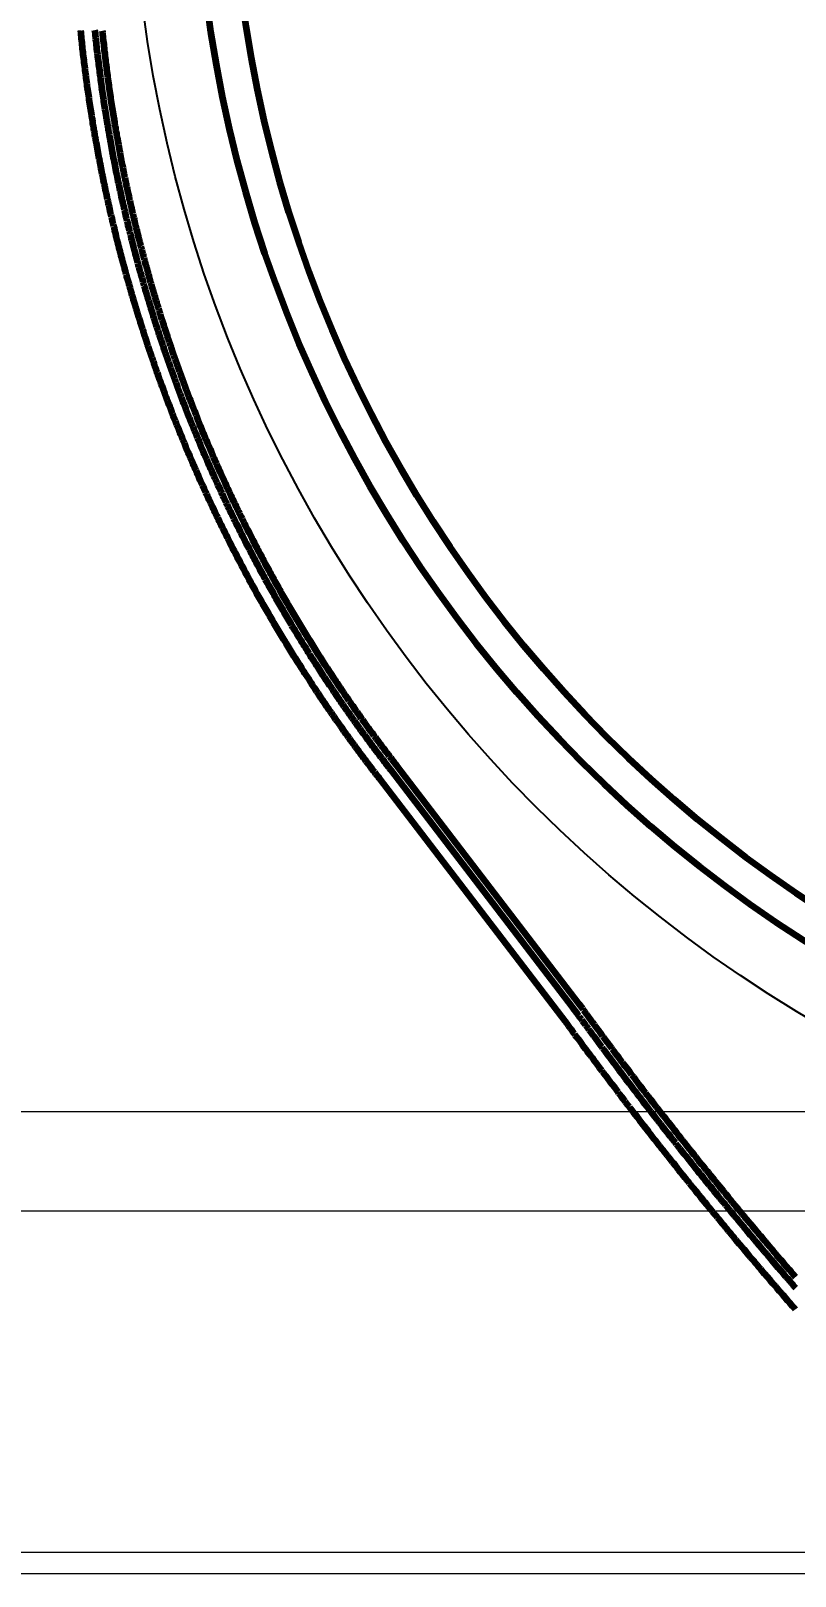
# Model space of a CAD drawing. Header units: millimetres. Extents: x 1414 to 1578, y 492 to 601.
# Drawn here: x 1457.53 to 1462.9, y 551.53 to 562.39 of the extents above; entities that cross this region are included whole.
import ezdxf

# ---------------------------------------------------------------- set-up
doc = ezdxf.new("R2010")
doc.units = ezdxf.units.MM
for name, color, linetype in [('bl', 200, 'Continuous'), ('LAYOUT.drawing', 1, 'Continuous'), ('OUTLINE.drawing', 3, 'Continuous')]:
    doc.layers.add(name, color=color, linetype=linetype)
doc.layers.add('L160.drawing', color=2, linetype='Continuous', lineweight=100)
doc.styles.add('宋体', font='')
doc.styles.get('宋体').set_extended_font_data('SimSun')
doc.dimstyles.new('标准', dxfattribs={"dimtxt": 1.8, "dimasz": 1.5, "dimexe": 0.5, "dimexo": 0.4, "dimgap": 0.1, "dimtad": 1, "dimzin": 1, "dimdsep": 46, "dimtxsty": '宋体', "dimblk": 'CLOSEDBLANK', "dimcen": 0.09, "dimclrd": 96, "dimclre": 96, "dimclrt": 3, "dimadec": 0, "dimazin": 0, "dimtfac": 1, "dimtofl": 0, "dimtmove": 0, "dimatfit": 1, "dimldrblk": 'CLOSEDBLANK', "dimfxl": 1, "dimtolj": 1, "dimlwd": 0, "dimlwe": 0, "dimarcsym": 0})

# ---------------------------------------------------------------- blocks, each defined once
blk = doc.blocks.new('_ClosedBlank')
at = {"color": 0, "linetype": 'ByBlock', "lineweight": -2}
for p, q in [((-1, 0.1667), (0, 0)), ((-1, 0.1667), (-1, -0.1667)), ((0, 0), (-1, -0.1667))]:
    blk.add_line(p, q, dxfattribs=at)
blk = doc.blocks.new('*D21')
at = {"color": 96, "lineweight": 0, "transparency": 16777216}
for p, q in [((1461.681, 573.841), (1444.708, 573.841)), ((1445.208, 572.341), (1445.208, 553.041)), ((1459.424, 551.541), (1444.708, 551.541))]:
    blk.add_line(p, q, dxfattribs=at)
at = {"layer": 'Defpoints', "color": 0, "transparency": 16777216}
for p in [(1462.081, 573.841), (1445.208, 551.541), (1459.824, 551.541)]:
    blk.add_point(p, dxfattribs=at)
at = {"color": 96, "lineweight": 0, "transparency": 16777216, "xscale": 1.5, "yscale": 1.5, "zscale": 1.5}
for p, rotation in [((1445.208, 573.841), 90), ((1445.208, 551.541), 270)]:
    blk.add_blockref('_ClosedBlank', p, dxfattribs=dict(at, rotation=rotation))
at = {"color": 3, "transparency": 16777216, "insert": (1444.143, 562.691), "char_height": 1.8, "attachment_point": 5, "rotation": 90, "style": '宋体'}
blk.add_mtext('\\A1;22.30%%P0.15', dxfattribs=at)
blk = doc.blocks.new('A$C5AF141BB')
at = {"layer": 'LAYOUT.drawing', "color": 140, "linetype": 'Continuous', "lineweight": 100}
blk.add_lwpolyline([(0.051, 10.7), (0.052, 10.686), (0.053, 10.672), (0.055, 10.658), (0.056, 10.645), (0.058, 10.631), (0.059, 10.617), (0.061, 10.604), (0.062, 10.59), (0.064, 10.576), (0.065, 10.563), (0.067, 10.549), (0.069, 10.536), (0.07, 10.522), (0.072, 10.508), (0.073, 10.495), (0.075, 10.481), (0.077, 10.467), (0.079, 10.454), (0.08, 10.44), (0.082, 10.426), (0.084, 10.413), (0.086, 10.399), (0.087, 10.385), (0.089, 10.372), (0.091, 10.358), (0.093, 10.345), (0.095, 10.331), (0.097, 10.317), (0.098, 10.304), (0.1, 10.29), (0.102, 10.276), (0.104, 10.263), (0.106, 10.249), (0.108, 10.236), (0.11, 10.222), (0.112, 10.208), (0.114, 10.195), (0.117, 10.181), (0.119, 10.168), (0.121, 10.154), (0.123, 10.141), (0.125, 10.127), (0.127, 10.113), (0.129, 10.1), (0.132, 10.086), (0.134, 10.073), (0.136, 10.059), (0.138, 10.046), (0.141, 10.032), (0.143, 10.018), (0.145, 10.005), (0.148, 9.991), (0.15, 9.978), (0.152, 9.964), (0.155, 9.951), (0.157, 9.937), (0.16, 9.924), (0.162, 9.91), (0.164, 9.897), (0.167, 9.883), (0.169, 9.87), (0.172, 9.856), (0.174, 9.843), (0.177, 9.829), (0.18, 9.816), (0.182, 9.802), (0.185, 9.789), (0.187, 9.775), (0.19, 9.762), (0.193, 9.748), (0.195, 9.735), (0.198, 9.721), (0.201, 9.708), (0.204, 9.694), (0.206, 9.681), (0.209, 9.667), (0.212, 9.654), (0.215, 9.64), (0.218, 9.627), (0.22, 9.613), (0.223, 9.6), (0.226, 9.587), (0.229, 9.573), (0.232, 9.56), (0.235, 9.546), (0.238, 9.533), (0.241, 9.519), (0.244, 9.506), (0.247, 9.493), (0.25, 9.479), (0.253, 9.466), (0.256, 9.452), (0.259, 9.439), (0.262, 9.426), (0.265, 9.412), (0.269, 9.399), (0.272, 9.385), (0.275, 9.372), (0.278, 9.359), (0.281, 9.345), (0.285, 9.332), (0.288, 9.319), (0.291, 9.305), (0.294, 9.292), (0.298, 9.279), (0.301, 9.265), (0.304, 9.252), (0.308, 9.239), (0.311, 9.225), (0.315, 9.212), (0.318, 9.199), (0.321, 9.185), (0.325, 9.172), (0.328, 9.159), (0.332, 9.145), (0.335, 9.132), (0.339, 9.119), (0.342, 9.105), (0.346, 9.092), (0.35, 9.079), (0.353, 9.066), (0.357, 9.052), (0.361, 9.039), (0.364, 9.026), (0.368, 9.013), (0.372, 8.999), (0.375, 8.986), (0.379, 8.973), (0.383, 8.96), (0.386, 8.946), (0.39, 8.933), (0.394, 8.92), (0.398, 8.907), (0.402, 8.894), (0.406, 8.88), (0.409, 8.867), (0.413, 8.854), (0.417, 8.841), (0.421, 8.828), (0.425, 8.815), (0.429, 8.801), (0.433, 8.788), (0.437, 8.775), (0.441, 8.762), (0.445, 8.749), (0.449, 8.736), (0.453, 8.723), (0.457, 8.709), (0.461, 8.696), (0.466, 8.683), (0.47, 8.67), (0.474, 8.657), (0.478, 8.644), (0.482, 8.631), (0.486, 8.618), (0.491, 8.605), (0.495, 8.592), (0.499, 8.578), (0.504, 8.565), (0.508, 8.552), (0.512, 8.539), (0.516, 8.526), (0.521, 8.513), (0.525, 8.5), (0.53, 8.487), (0.534, 8.474), (0.538, 8.461), (0.543, 8.448), (0.547, 8.435), (0.552, 8.422), (0.556, 8.409), (0.561, 8.396), (0.565, 8.383), (0.57, 8.37), (0.575, 8.357), (0.579, 8.344), (0.584, 8.331), (0.588, 8.318), (0.593, 8.305), (0.598, 8.292), (0.602, 8.28), (0.607, 8.267), (0.612, 8.254), (0.616, 8.241), (0.621, 8.228), (0.626, 8.215), (0.631, 8.202), (0.64, 8.176), (0.645, 8.163), (0.65, 8.151), (0.655, 8.138), (0.66, 8.125), (0.665, 8.112), (0.67, 8.099), (0.675, 8.086), (0.68, 8.074), (0.685, 8.061), (0.69, 8.048), (0.7, 8.022), (0.705, 8.01), (0.71, 7.997), (0.715, 7.984), (0.72, 7.971), (0.725, 7.958), (0.73, 7.946), (0.735, 7.933), (0.74, 7.92), (0.746, 7.908), (0.751, 7.895), (0.756, 7.882), (0.761, 7.869), (0.767, 7.857), (0.772, 7.844), (0.777, 7.831), (0.782, 7.819), (0.788, 7.806), (0.793, 7.793), (0.798, 7.781), (0.804, 7.768), (0.809, 7.755), (0.815, 7.743), (0.82, 7.73), (0.825, 7.717), (0.831, 7.705), (0.836, 7.692), (0.842, 7.68), (0.847, 7.667), (0.853, 7.654), (0.859, 7.642), (0.864, 7.629), (0.87, 7.617), (0.875, 7.604), (0.881, 7.592), (0.887, 7.579), (0.892, 7.567), (0.898, 7.554), (0.904, 7.541), (0.909, 7.529), (0.915, 7.516), (0.921, 7.504), (0.926, 7.491), (0.932, 7.479), (0.938, 7.467), (0.944, 7.454), (0.95, 7.442), (0.955, 7.429), (0.961, 7.417), (0.967, 7.404), (0.973, 7.392), (0.979, 7.379), (0.985, 7.367), (0.991, 7.355), (0.997, 7.342), (1.003, 7.33), (1.009, 7.318), (1.015, 7.305), (1.021, 7.293), (1.027, 7.28), (1.033, 7.268), (1.039, 7.256), (1.045, 7.243), (1.051, 7.231), (1.057, 7.219), (1.063, 7.207), (1.07, 7.194), (1.076, 7.182), (1.082, 7.17), (1.094, 7.145), (1.101, 7.133), (1.107, 7.121), (1.113, 7.108), (1.12, 7.096), (1.126, 7.084), (1.132, 7.072), (1.139, 7.06), (1.145, 7.047), (1.151, 7.035), (1.158, 7.023), (1.164, 7.011), (1.171, 6.999), (1.177, 6.987), (1.183, 6.974), (1.19, 6.962), (1.196, 6.95), (1.203, 6.938), (1.209, 6.926), (1.216, 6.914), (1.223, 6.902), (1.229, 6.89), (1.236, 6.878), (1.242, 6.866), (1.249, 6.854), (1.256, 6.842), (1.262, 6.83), (1.269, 6.818), (1.276, 6.806), (1.282, 6.794), (1.289, 6.782), (1.296, 6.77), (1.303, 6.758), (1.309, 6.746), (1.316, 6.734), (1.323, 6.722), (1.33, 6.71), (1.337, 6.698), (1.343, 6.686), (1.35, 6.674), (1.357, 6.662), (1.364, 6.65), (1.371, 6.638), (1.378, 6.627), (1.385, 6.615), (1.392, 6.603), (1.399, 6.591), (1.406, 6.579), (1.413, 6.567), (1.42, 6.556), (1.427, 6.544), (1.434, 6.532), (1.441, 6.52), (1.448, 6.508), (1.455, 6.497), (1.462, 6.485), (1.47, 6.473), (1.477, 6.461), (1.484, 6.45), (1.491, 6.438), (1.498, 6.426), (1.506, 6.415), (1.513, 6.403), (1.52, 6.391), (1.527, 6.38), (1.535, 6.368), (1.542, 6.356), (1.549, 6.345), (1.557, 6.333), (1.564, 6.321), (1.571, 6.31), (1.579, 6.298), (1.586, 6.287), (1.594, 6.275), (1.601, 6.263), (1.608, 6.252), (1.616, 6.24), (1.631, 6.217), (1.638, 6.206), (1.646, 6.194), (1.654, 6.183), (1.661, 6.171), (1.669, 6.16), (1.676, 6.148), (1.684, 6.137), (1.691, 6.125), (1.699, 6.114), (1.707, 6.103), (1.714, 6.091), (1.722, 6.08), (1.73, 6.068), (1.738, 6.057), (1.745, 6.046), (1.753, 6.034), (1.761, 6.023), (1.769, 6.012), (1.776, 6), (1.784, 5.989), (1.792, 5.978), (1.8, 5.966), (1.808, 5.955), (1.816, 5.944), (1.823, 5.933), (1.831, 5.921), (1.839, 5.91), (1.847, 5.899), (1.855, 5.888), (1.863, 5.876), (1.871, 5.865), (1.879, 5.854), (1.887, 5.843), (1.895, 5.832), (1.903, 5.821), (1.911, 5.809), (1.919, 5.798), (1.927, 5.787), (1.935, 5.776), (1.944, 5.765), (1.952, 5.754), (1.96, 5.743), (1.968, 5.732), (1.976, 5.721), (1.984, 5.71), (1.993, 5.699), (2.001, 5.688), (2.009, 5.677), (2.017, 5.666), (2.026, 5.655), (2.034, 5.644), (2.042, 5.633), (2.05, 5.622), (2.059, 5.611), (2.067, 5.6), (2.075, 5.589), (2.084, 5.578), (2.092, 5.567), (2.101, 5.556), (2.109, 5.545), (2.117, 5.535), (3.4, 3.858), (3.424, 3.825), (3.43, 3.817), (3.436, 3.809), (3.441, 3.801), (3.447, 3.793), (3.453, 3.785), (3.459, 3.777), (3.465, 3.769), (3.483, 3.744), (3.489, 3.736), (3.495, 3.728), (3.506, 3.712), (3.512, 3.704), (3.518, 3.696), (3.53, 3.68), (3.536, 3.672), (3.542, 3.664), (3.548, 3.656), (3.566, 3.632), (3.572, 3.624), (3.578, 3.616), (3.596, 3.592), (3.602, 3.584), (3.608, 3.575), (3.614, 3.567), (3.625, 3.551), (3.631, 3.543), (3.637, 3.535), (3.649, 3.519), (3.655, 3.511), (3.661, 3.503), (3.679, 3.479), (3.685, 3.471), (3.691, 3.463), (3.697, 3.455), (3.703, 3.447), (3.709, 3.439), (3.722, 3.423), (3.74, 3.399), (3.752, 3.384), (3.77, 3.36), (3.782, 3.344), (3.794, 3.328), (3.8, 3.32), (3.806, 3.312), (3.812, 3.304), (3.818, 3.296), (3.83, 3.28), (3.843, 3.264), (3.849, 3.256), (3.861, 3.24), (3.867, 3.232), (3.873, 3.224), (3.879, 3.217), (3.885, 3.209), (3.891, 3.201), (3.903, 3.185), (3.916, 3.169), (3.928, 3.153), (3.94, 3.137), (3.946, 3.129), (3.971, 3.098), (3.977, 3.09), (3.989, 3.074), (3.995, 3.066), (4.008, 3.051), (4.014, 3.043), (4.02, 3.035), (4.026, 3.027), (4.045, 3.003), (4.057, 2.988), (4.063, 2.98), (4.069, 2.972), (4.082, 2.956), (4.088, 2.948), (4.094, 2.94), (4.1, 2.932), (4.113, 2.917), (4.119, 2.909), (4.125, 2.901), (4.131, 2.893), (4.138, 2.885), (4.144, 2.878), (4.15, 2.87), (4.175, 2.838), (4.181, 2.831), (4.194, 2.815), (4.206, 2.799), (4.212, 2.792), (4.218, 2.784), (4.231, 2.768), (4.237, 2.76), (4.243, 2.752), (4.262, 2.729), (4.269, 2.721), (4.275, 2.713), (4.287, 2.698), (4.294, 2.69), (4.3, 2.682), (4.312, 2.667), (4.325, 2.651), (4.338, 2.636), (4.35, 2.62), (4.357, 2.612), (4.363, 2.605), (4.375, 2.589), (4.388, 2.574), (4.401, 2.558), (4.413, 2.543), (4.42, 2.535), (4.426, 2.527), (4.432, 2.519), (4.445, 2.504), (4.451, 2.496), (4.458, 2.488), (4.464, 2.481), (4.47, 2.473), (4.477, 2.465), (4.483, 2.458), (4.489, 2.45), (4.496, 2.442), (4.502, 2.434), (4.521, 2.411), (4.534, 2.396), (4.54, 2.388), (4.547, 2.38), (4.553, 2.373), (4.56, 2.365), (4.566, 2.357), (4.572, 2.35), (4.579, 2.342), (4.585, 2.334), (4.592, 2.327), (4.598, 2.319), (4.604, 2.311), (4.611, 2.304), (4.617, 2.296), (4.643, 2.265), (4.649, 2.258), (4.656, 2.25), (4.662, 2.242), (4.669, 2.235), (4.675, 2.227), (4.688, 2.212), (4.707, 2.189), (4.714, 2.181), (4.72, 2.173), (4.727, 2.166), (4.733, 2.158), (4.74, 2.15), (4.746, 2.143), (4.752, 2.135), (4.759, 2.128), (4.765, 2.12), (4.772, 2.112), (4.778, 2.105), (4.785, 2.097), (4.791, 2.089), (4.817, 2.059), (4.837, 2.036), (4.856, 2.013), (4.876, 1.991), (4.889, 1.976), (4.895, 1.968), (4.902, 1.96), (4.922, 1.938)], dxfattribs=at)
at = {"layer": 'OUTLINE.drawing', "color": 190, "linetype": 'Continuous', "lineweight": 100}
blk.add_ellipse((9.958, 12.1), major_axis=(0, 9), ratio=1, dxfattribs=at)
blk = doc.blocks.new('*D23')
at = {"color": 96, "lineweight": 0, "transparency": 16777216}
for p, q in [((1459.056, 565.655), (1459.056, 577.058)), ((1476.816, 562.727), (1476.816, 577.058)), ((1460.556, 576.558), (1475.316, 576.558))]:
    blk.add_line(p, q, dxfattribs=at)
at = {"layer": 'Defpoints', "color": 0, "transparency": 16777216}
for p in [(1476.816, 576.558), (1459.056, 565.255), (1476.816, 562.327)]:
    blk.add_point(p, dxfattribs=at)
at = {"color": 96, "lineweight": 0, "transparency": 16777216, "xscale": 1.5, "yscale": 1.5, "zscale": 1.5, "rotation": 180}
blk.add_blockref('_ClosedBlank', (1459.056, 576.558), dxfattribs=at)
at = {"color": 96, "lineweight": 0, "transparency": 16777216, "xscale": 1.5, "yscale": 1.5, "zscale": 1.5}
blk.add_blockref('_ClosedBlank', (1476.816, 576.558), dxfattribs=at)
at = {"color": 3, "transparency": 16777216, "insert": (1467.936, 577.563), "char_height": 1.8, "attachment_point": 5, "style": '宋体'}
blk.add_mtext('\\A1;17.76 AA', dxfattribs=at)
blk = doc.blocks.new('*D24')
at = {"color": 96, "lineweight": 0, "transparency": 16777216}
for p, q in [((1467.536, 572.791), (1455.562, 572.791)), ((1456.062, 556.291), (1456.062, 571.291)), ((1467.536, 554.791), (1455.562, 554.791))]:
    blk.add_line(p, q, dxfattribs=at)
at = {"layer": 'Defpoints', "color": 0, "transparency": 16777216}
for p in [(1456.062, 572.791), (1467.936, 572.791), (1467.936, 554.791)]:
    blk.add_point(p, dxfattribs=at)
at = {"color": 96, "lineweight": 0, "transparency": 16777216, "xscale": 1.5, "yscale": 1.5, "zscale": 1.5}
for p, rotation in [((1456.062, 572.791), 90), ((1456.062, 554.791), 270)]:
    blk.add_blockref('_ClosedBlank', p, dxfattribs=dict(at, rotation=rotation))
at = {"color": 3, "transparency": 16777216, "insert": (1455.057, 563.791), "char_height": 1.8, "attachment_point": 5, "rotation": 90, "style": '宋体'}
blk.add_mtext('\\A1;18.00 AA', dxfattribs=at)
blk = doc.blocks.new('*D26')
at = {"color": 96, "lineweight": 0, "transparency": 16777216}
for p, q in [((1467.536, 573.491), (1452.107, 573.491)), ((1452.607, 571.991), (1452.607, 555.591)), ((1467.536, 554.091), (1452.107, 554.091))]:
    blk.add_line(p, q, dxfattribs=at)
at = {"layer": 'Defpoints', "color": 0, "transparency": 16777216}
for p in [(1467.936, 573.491), (1452.607, 554.091), (1467.936, 554.091)]:
    blk.add_point(p, dxfattribs=at)
at = {"color": 96, "lineweight": 0, "transparency": 16777216, "xscale": 1.5, "yscale": 1.5, "zscale": 1.5}
for p, rotation in [((1452.607, 573.491), 90), ((1452.607, 554.091), 270)]:
    blk.add_blockref('_ClosedBlank', p, dxfattribs=dict(at, rotation=rotation))
at = {"color": 3, "transparency": 16777216, "insert": (1451.602, 563.791), "char_height": 1.8, "attachment_point": 5, "rotation": 90, "style": '宋体'}
blk.add_mtext('\\A1;19.40 POL', dxfattribs=at)
blk = doc.blocks.new('*D28')
at = {"color": 96, "lineweight": 0, "transparency": 16777216}
for p, q in [((1467.536, 573.741), (1448.819, 573.741)), ((1449.319, 572.241), (1449.319, 553.191)), ((1464.336, 551.691), (1448.819, 551.691))]:
    blk.add_line(p, q, dxfattribs=at)
at = {"layer": 'Defpoints', "color": 0, "transparency": 16777216}
for p in [(1467.936, 573.741), (1449.319, 551.691), (1464.736, 551.691)]:
    blk.add_point(p, dxfattribs=at)
at = {"color": 96, "lineweight": 0, "transparency": 16777216, "xscale": 1.5, "yscale": 1.5, "zscale": 1.5}
for p, rotation in [((1449.319, 573.741), 90), ((1449.319, 551.691), 270)]:
    blk.add_blockref('_ClosedBlank', p, dxfattribs=dict(at, rotation=rotation))
at = {"color": 3, "transparency": 16777216, "insert": (1448.319, 562.716), "char_height": 1.8, "attachment_point": 5, "rotation": 90, "style": '宋体'}
blk.add_mtext('\\A1;22.05LCD', dxfattribs=at)
blk = doc.blocks.new('*D40')
at = {"color": 96, "lineweight": 0, "transparency": 16777216}
for p, q in [((1464.275, 551.541), (1445.472, 551.541)), ((1445.972, 550.041), (1445.972, 539.541)), ((1462.335, 538.041), (1445.472, 538.041))]:
    blk.add_line(p, q, dxfattribs=at)
at = {"layer": 'Defpoints', "color": 0, "transparency": 16777216}
for p in [(1464.675, 551.541), (1445.972, 538.041), (1462.735, 538.041)]:
    blk.add_point(p, dxfattribs=at)
at = {"color": 96, "lineweight": 0, "transparency": 16777216, "xscale": 1.5, "yscale": 1.5, "zscale": 1.5}
for p, rotation in [((1445.972, 551.541), 90), ((1445.972, 538.041), 270)]:
    blk.add_blockref('_ClosedBlank', p, dxfattribs=dict(at, rotation=rotation))
at = {"color": 3, "transparency": 16777216, "insert": (1444.972, 544.791), "char_height": 1.8, "attachment_point": 5, "rotation": 90, "style": '宋体'}
blk.add_mtext('\\A1;13.50', dxfattribs=at)

msp = doc.modelspace()

# ---------------------------------------------------------------- linework, layer by layer
msp.add_circle((1467.936, 563.791), 9.7)
at = {"layer": 'bl', "linetype": 'Continuous', "lineweight": 100}
msp.add_lwpolyline([(1462.898, 553.401), (1462.892, 553.409), (1462.879, 553.424), (1462.859, 553.447), (1462.852, 553.454), (1462.846, 553.462), (1462.832, 553.477), (1462.826, 553.485), (1462.813, 553.5), (1462.806, 553.508), (1462.8, 553.515), (1462.793, 553.523), (1462.786, 553.53), (1462.767, 553.553), (1462.76, 553.561), (1462.754, 553.568), (1462.74, 553.584), (1462.721, 553.607), (1462.701, 553.629), (1462.682, 553.652), (1462.655, 553.683), (1462.649, 553.691), (1462.642, 553.698), (1462.636, 553.706), (1462.629, 553.714), (1462.623, 553.721), (1462.616, 553.729), (1462.61, 553.737), (1462.603, 553.744), (1462.597, 553.752), (1462.59, 553.76), (1462.584, 553.767), (1462.577, 553.775), (1462.571, 553.783), (1462.552, 553.806), (1462.539, 553.821), (1462.532, 553.829), (1462.526, 553.836), (1462.519, 553.844), (1462.513, 553.852), (1462.506, 553.86), (1462.48, 553.89), (1462.474, 553.898), (1462.468, 553.906), (1462.461, 553.914), (1462.455, 553.921), (1462.448, 553.929), (1462.442, 553.937), (1462.435, 553.944), (1462.429, 553.952), (1462.422, 553.96), (1462.416, 553.968), (1462.41, 553.975), (1462.403, 553.983), (1462.397, 553.991), (1462.384, 554.006), (1462.365, 554.03), (1462.358, 554.037), (1462.352, 554.045), (1462.346, 554.053), (1462.339, 554.061), (1462.333, 554.068), (1462.326, 554.076), (1462.32, 554.084), (1462.314, 554.092), (1462.307, 554.1), (1462.295, 554.115), (1462.288, 554.123), (1462.282, 554.131), (1462.276, 554.138), (1462.263, 554.154), (1462.25, 554.17), (1462.237, 554.185), (1462.225, 554.201), (1462.218, 554.209), (1462.212, 554.216), (1462.199, 554.232), (1462.187, 554.248), (1462.174, 554.263), (1462.161, 554.279), (1462.155, 554.287), (1462.149, 554.295), (1462.136, 554.31), (1462.13, 554.318), (1462.124, 554.326), (1462.105, 554.349), (1462.098, 554.357), (1462.092, 554.365), (1462.08, 554.381), (1462.073, 554.389), (1462.067, 554.396), (1462.055, 554.412), (1462.042, 554.428), (1462.036, 554.436), (1462.011, 554.467), (1462.004, 554.475), (1461.998, 554.483), (1461.992, 554.491), (1461.986, 554.499), (1461.979, 554.507), (1461.973, 554.515), (1461.961, 554.53), (1461.955, 554.538), (1461.948, 554.546), (1461.942, 554.554), (1461.93, 554.57), (1461.923, 554.578), (1461.917, 554.586), (1461.905, 554.601), (1461.886, 554.625), (1461.88, 554.633), (1461.874, 554.641), (1461.868, 554.649), (1461.855, 554.665), (1461.849, 554.673), (1461.837, 554.689), (1461.831, 554.697), (1461.806, 554.728), (1461.8, 554.736), (1461.788, 554.752), (1461.775, 554.768), (1461.763, 554.784), (1461.751, 554.8), (1461.745, 554.808), (1461.738, 554.816), (1461.732, 554.824), (1461.726, 554.832), (1461.72, 554.84), (1461.708, 554.856), (1461.702, 554.864), (1461.69, 554.88), (1461.677, 554.896), (1461.671, 554.904), (1461.665, 554.912), (1461.659, 554.92), (1461.653, 554.928), (1461.629, 554.96), (1461.61, 554.984), (1461.598, 555), (1461.58, 555.024), (1461.568, 555.04), (1461.562, 555.048), (1461.556, 555.056), (1461.55, 555.064), (1461.544, 555.072), (1461.538, 555.08), (1461.52, 555.104), (1461.514, 555.112), (1461.508, 555.12), (1461.496, 555.136), (1461.489, 555.145), (1461.484, 555.152), (1461.472, 555.169), (1461.466, 555.177), (1461.459, 555.185), (1461.454, 555.193), (1461.436, 555.217), (1461.43, 555.225), (1461.424, 555.233), (1461.406, 555.257), (1461.4, 555.266), (1461.394, 555.274), (1461.388, 555.282), (1461.376, 555.298), (1461.37, 555.306), (1461.364, 555.314), (1461.352, 555.33), (1461.346, 555.338), (1461.34, 555.346), (1461.322, 555.371), (1461.316, 555.379), (1461.31, 555.387), (1461.305, 555.395), (1461.299, 555.403), (1461.293, 555.411), (1461.287, 555.42), (1461.281, 555.428), (1461.258, 555.459), (1459.977, 557.134), (1459.969, 557.144), (1459.96, 557.155), (1459.952, 557.166), (1459.943, 557.177), (1459.935, 557.188), (1459.926, 557.199), (1459.918, 557.211), (1459.909, 557.222), (1459.901, 557.233), (1459.892, 557.244), (1459.884, 557.255), (1459.876, 557.266), (1459.867, 557.277), (1459.859, 557.289), (1459.851, 557.3), (1459.842, 557.311), (1459.834, 557.322), (1459.826, 557.333), (1459.817, 557.345), (1459.809, 557.356), (1459.801, 557.367), (1459.793, 557.378), (1459.784, 557.39), (1459.776, 557.401), (1459.768, 557.412), (1459.76, 557.424), (1459.752, 557.435), (1459.743, 557.446), (1459.735, 557.458), (1459.727, 557.469), (1459.719, 557.48), (1459.711, 557.492), (1459.703, 557.503), (1459.695, 557.514), (1459.687, 557.526), (1459.679, 557.537), (1459.671, 557.549), (1459.663, 557.56), (1459.655, 557.571), (1459.647, 557.583), (1459.639, 557.594), (1459.631, 557.606), (1459.623, 557.617), (1459.615, 557.629), (1459.607, 557.64), (1459.6, 557.652), (1459.592, 557.664), (1459.584, 557.675), (1459.576, 557.687), (1459.568, 557.698), (1459.56, 557.71), (1459.553, 557.721), (1459.545, 557.733), (1459.537, 557.745), (1459.529, 557.756), (1459.522, 557.768), (1459.514, 557.779), (1459.506, 557.791), (1459.499, 557.803), (1459.491, 557.814), (1459.484, 557.826), (1459.468, 557.85), (1459.461, 557.861), (1459.453, 557.873), (1459.446, 557.885), (1459.438, 557.896), (1459.431, 557.908), (1459.423, 557.92), (1459.416, 557.932), (1459.408, 557.944), (1459.401, 557.955), (1459.393, 557.967), (1459.386, 557.979), (1459.378, 557.991), (1459.371, 558.003), (1459.364, 558.015), (1459.356, 558.026), (1459.349, 558.038), (1459.342, 558.05), (1459.334, 558.062), (1459.327, 558.074), (1459.32, 558.086), (1459.313, 558.098), (1459.305, 558.11), (1459.298, 558.122), (1459.291, 558.134), (1459.284, 558.145), (1459.277, 558.157), (1459.269, 558.169), (1459.262, 558.181), (1459.255, 558.193), (1459.248, 558.205), (1459.241, 558.217), (1459.234, 558.229), (1459.227, 558.241), (1459.22, 558.254), (1459.213, 558.266), (1459.206, 558.278), (1459.199, 558.29), (1459.192, 558.302), (1459.185, 558.314), (1459.178, 558.326), (1459.171, 558.338), (1459.164, 558.35), (1459.157, 558.362), (1459.15, 558.375), (1459.143, 558.387), (1459.137, 558.399), (1459.13, 558.411), (1459.123, 558.423), (1459.116, 558.435), (1459.109, 558.448), (1459.103, 558.46), (1459.096, 558.472), (1459.089, 558.484), (1459.082, 558.496), (1459.076, 558.509), (1459.069, 558.521), (1459.062, 558.533), (1459.056, 558.545), (1459.049, 558.558), (1459.043, 558.57), (1459.036, 558.582), (1459.029, 558.595), (1459.023, 558.607), (1459.016, 558.619), (1459.01, 558.632), (1459.003, 558.644), (1458.997, 558.656), (1458.99, 558.669), (1458.984, 558.681), (1458.977, 558.693), (1458.971, 558.706), (1458.965, 558.718), (1458.958, 558.731), (1458.952, 558.743), (1458.945, 558.755), (1458.939, 558.768), (1458.926, 558.793), (1458.92, 558.805), (1458.914, 558.818), (1458.908, 558.83), (1458.901, 558.843), (1458.895, 558.855), (1458.889, 558.868), (1458.883, 558.88), (1458.877, 558.893), (1458.871, 558.905), (1458.864, 558.918), (1458.858, 558.93), (1458.852, 558.943), (1458.846, 558.955), (1458.84, 558.968), (1458.834, 558.981), (1458.828, 558.993), (1458.822, 559.006), (1458.816, 559.018), (1458.81, 559.031), (1458.804, 559.043), (1458.798, 559.056), (1458.792, 559.069), (1458.786, 559.081), (1458.78, 559.094), (1458.774, 559.107), (1458.769, 559.119), (1458.763, 559.132), (1458.757, 559.145), (1458.751, 559.157), (1458.745, 559.17), (1458.74, 559.183), (1458.734, 559.196), (1458.728, 559.208), (1458.722, 559.221), (1458.717, 559.234), (1458.711, 559.246), (1458.705, 559.259), (1458.7, 559.272), (1458.694, 559.285), (1458.688, 559.298), (1458.683, 559.31), (1458.677, 559.323), (1458.672, 559.336), (1458.666, 559.349), (1458.661, 559.361), (1458.655, 559.374), (1458.65, 559.387), (1458.644, 559.4), (1458.639, 559.413), (1458.633, 559.426), (1458.628, 559.438), (1458.622, 559.451), (1458.617, 559.464), (1458.612, 559.477), (1458.606, 559.49), (1458.601, 559.503), (1458.596, 559.516), (1458.59, 559.529), (1458.585, 559.542), (1458.58, 559.554), (1458.574, 559.567), (1458.569, 559.58), (1458.564, 559.593), (1458.559, 559.606), (1458.554, 559.619), (1458.549, 559.632), (1458.543, 559.645), (1458.538, 559.658), (1458.528, 559.684), (1458.523, 559.697), (1458.518, 559.71), (1458.513, 559.723), (1458.508, 559.736), (1458.503, 559.749), (1458.498, 559.762), (1458.493, 559.775), (1458.488, 559.788), (1458.483, 559.801), (1458.478, 559.814), (1458.468, 559.841), (1458.464, 559.854), (1458.459, 559.867), (1458.454, 559.88), (1458.449, 559.893), (1458.444, 559.906), (1458.44, 559.919), (1458.435, 559.932), (1458.43, 559.945), (1458.425, 559.959), (1458.421, 559.972), (1458.416, 559.985), (1458.411, 559.998), (1458.407, 560.011), (1458.402, 560.024), (1458.397, 560.037), (1458.393, 560.051), (1458.388, 560.064), (1458.384, 560.077), (1458.379, 560.09), (1458.375, 560.103), (1458.37, 560.117), (1458.366, 560.13), (1458.361, 560.143), (1458.357, 560.156), (1458.352, 560.17), (1458.348, 560.183), (1458.344, 560.196), (1458.339, 560.209), (1458.335, 560.223), (1458.331, 560.236), (1458.326, 560.249), (1458.322, 560.262), (1458.318, 560.276), (1458.313, 560.289), (1458.309, 560.302), (1458.305, 560.316), (1458.301, 560.329), (1458.297, 560.342), (1458.292, 560.355), (1458.288, 560.369), (1458.284, 560.382), (1458.28, 560.395), (1458.276, 560.409), (1458.272, 560.422), (1458.268, 560.435), (1458.264, 560.449), (1458.26, 560.462), (1458.256, 560.476), (1458.252, 560.489), (1458.248, 560.502), (1458.244, 560.516), (1458.24, 560.529), (1458.236, 560.542), (1458.232, 560.556), (1458.228, 560.569), (1458.224, 560.583), (1458.221, 560.596), (1458.217, 560.609), (1458.213, 560.623), (1458.209, 560.636), (1458.205, 560.65), (1458.202, 560.663), (1458.198, 560.677), (1458.194, 560.69), (1458.19, 560.704), (1458.187, 560.717), (1458.183, 560.73), (1458.18, 560.744), (1458.176, 560.757), (1458.172, 560.771), (1458.169, 560.784), (1458.165, 560.798), (1458.162, 560.811), (1458.158, 560.825), (1458.155, 560.838), (1458.151, 560.852), (1458.148, 560.865), (1458.144, 560.879), (1458.141, 560.892), (1458.137, 560.906), (1458.134, 560.92), (1458.13, 560.933), (1458.127, 560.947), (1458.124, 560.96), (1458.12, 560.974), (1458.117, 560.987), (1458.114, 561.001), (1458.111, 561.014), (1458.107, 561.028), (1458.104, 561.041), (1458.101, 561.055), (1458.098, 561.069), (1458.095, 561.082), (1458.091, 561.096), (1458.088, 561.109), (1458.085, 561.123), (1458.082, 561.137), (1458.079, 561.15), (1458.076, 561.164), (1458.073, 561.177), (1458.07, 561.191), (1458.067, 561.205), (1458.064, 561.218), (1458.061, 561.232), (1458.058, 561.246), (1458.055, 561.259), (1458.052, 561.273), (1458.049, 561.287), (1458.046, 561.3), (1458.043, 561.314), (1458.041, 561.328), (1458.038, 561.341), (1458.035, 561.355), (1458.032, 561.368), (1458.029, 561.382), (1458.027, 561.396), (1458.024, 561.41), (1458.021, 561.423), (1458.019, 561.437), (1458.016, 561.451), (1458.013, 561.464), (1458.011, 561.478), (1458.008, 561.492), (1458.005, 561.505), (1458.003, 561.519), (1458, 561.533), (1457.998, 561.547), (1457.995, 561.56), (1457.993, 561.574), (1457.99, 561.588), (1457.988, 561.602), (1457.985, 561.615), (1457.983, 561.629), (1457.98, 561.643), (1457.978, 561.656), (1457.976, 561.67), (1457.973, 561.684), (1457.971, 561.698), (1457.969, 561.712), (1457.966, 561.725), (1457.964, 561.739), (1457.962, 561.753), (1457.96, 561.767), (1457.957, 561.78), (1457.955, 561.794), (1457.953, 561.808), (1457.951, 561.822), (1457.949, 561.835), (1457.947, 561.849), (1457.944, 561.863), (1457.942, 561.877), (1457.94, 561.891), (1457.938, 561.905), (1457.936, 561.918), (1457.934, 561.932), (1457.932, 561.946), (1457.93, 561.96), (1457.928, 561.974), (1457.926, 561.987), (1457.924, 562.001), (1457.922, 562.015), (1457.921, 562.029), (1457.919, 562.043), (1457.917, 562.057), (1457.915, 562.07), (1457.913, 562.084), (1457.911, 562.098), (1457.91, 562.112), (1457.908, 562.126), (1457.906, 562.14), (1457.905, 562.153), (1457.903, 562.167), (1457.901, 562.181), (1457.899, 562.195), (1457.898, 562.209), (1457.896, 562.223), (1457.895, 562.237), (1457.893, 562.25), (1457.891, 562.264), (1457.89, 562.278), (1457.888, 562.292), (1457.887, 562.306), (1457.885, 562.32), (1457.884, 562.334), (1457.883, 562.347), (1457.881, 562.361), (1457.88, 562.375), (1457.878, 562.389), (1457.878, 562.389)], dxfattribs=at)
at = {"layer": 'L160.drawing', "linetype": 'Continuous'}
msp.add_lwpolyline([(1462.901, 553.55), (1462.888, 553.565), (1462.882, 553.573), (1462.875, 553.581), (1462.869, 553.588), (1462.862, 553.596), (1462.842, 553.618), (1462.836, 553.626), (1462.829, 553.634), (1462.816, 553.649), (1462.797, 553.672), (1462.777, 553.694), (1462.758, 553.717), (1462.732, 553.748), (1462.725, 553.755), (1462.719, 553.763), (1462.712, 553.771), (1462.706, 553.778), (1462.699, 553.786), (1462.693, 553.794), (1462.686, 553.801), (1462.68, 553.809), (1462.673, 553.817), (1462.667, 553.824), (1462.66, 553.832), (1462.654, 553.84), (1462.647, 553.847), (1462.628, 553.87), (1462.615, 553.885), (1462.609, 553.893), (1462.602, 553.901), (1462.596, 553.908), (1462.589, 553.916), (1462.583, 553.924), (1462.557, 553.955), (1462.551, 553.962), (1462.544, 553.97), (1462.538, 553.978), (1462.531, 553.985), (1462.525, 553.993), (1462.519, 554.001), (1462.512, 554.008), (1462.506, 554.016), (1462.499, 554.024), (1462.493, 554.032), (1462.487, 554.039), (1462.48, 554.047), (1462.474, 554.055), (1462.461, 554.07), (1462.442, 554.093), (1462.436, 554.101), (1462.429, 554.109), (1462.423, 554.117), (1462.416, 554.124), (1462.41, 554.132), (1462.404, 554.14), (1462.397, 554.147), (1462.391, 554.155), (1462.385, 554.163), (1462.372, 554.178), (1462.366, 554.186), (1462.359, 554.194), (1462.353, 554.202), (1462.34, 554.217), (1462.328, 554.233), (1462.315, 554.248), (1462.302, 554.264), (1462.296, 554.272), (1462.29, 554.279), (1462.277, 554.295), (1462.264, 554.31), (1462.252, 554.326), (1462.239, 554.342), (1462.233, 554.349), (1462.227, 554.357), (1462.214, 554.373), (1462.208, 554.381), (1462.202, 554.388), (1462.183, 554.412), (1462.176, 554.42), (1462.17, 554.428), (1462.158, 554.443), (1462.151, 554.451), (1462.145, 554.459), (1462.133, 554.475), (1462.12, 554.49), (1462.114, 554.498), (1462.089, 554.529), (1462.083, 554.537), (1462.077, 554.545), (1462.07, 554.553), (1462.064, 554.561), (1462.058, 554.569), (1462.052, 554.577), (1462.039, 554.592), (1462.033, 554.6), (1462.027, 554.608), (1462.021, 554.616), (1462.008, 554.632), (1462.002, 554.64), (1461.996, 554.647), (1461.984, 554.663), (1461.965, 554.687), (1461.959, 554.695), (1461.953, 554.703), (1461.947, 554.711), (1461.934, 554.726), (1461.928, 554.734), (1461.916, 554.75), (1461.91, 554.758), (1461.885, 554.79), (1461.879, 554.798), (1461.867, 554.813), (1461.854, 554.829), (1461.842, 554.845), (1461.83, 554.861), (1461.824, 554.869), (1461.818, 554.877), (1461.812, 554.885), (1461.805, 554.893), (1461.799, 554.901), (1461.787, 554.917), (1461.781, 554.925), (1461.769, 554.94), (1461.757, 554.956), (1461.751, 554.964), (1461.745, 554.972), (1461.739, 554.98), (1461.732, 554.988), (1461.708, 555.02), (1461.69, 555.044), (1461.678, 555.06), (1461.66, 555.084), (1461.648, 555.1), (1461.642, 555.108), (1461.636, 555.116), (1461.63, 555.124), (1461.624, 555.132), (1461.618, 555.14), (1461.6, 555.164), (1461.594, 555.172), (1461.588, 555.18), (1461.576, 555.196), (1461.57, 555.204), (1461.564, 555.212), (1461.552, 555.228), (1461.546, 555.236), (1461.54, 555.244), (1461.534, 555.252), (1461.516, 555.277), (1461.51, 555.285), (1461.504, 555.293), (1461.486, 555.317), (1461.48, 555.325), (1461.474, 555.333), (1461.468, 555.341), (1461.456, 555.357), (1461.45, 555.365), (1461.444, 555.373), (1461.433, 555.389), (1461.427, 555.398), (1461.421, 555.406), (1461.403, 555.43), (1461.397, 555.438), (1461.391, 555.446), (1461.385, 555.454), (1461.379, 555.462), (1461.373, 555.47), (1461.368, 555.478), (1461.362, 555.487), (1461.338, 555.518), (1460.056, 557.195), (1460.048, 557.205), (1460.039, 557.216), (1460.031, 557.227), (1460.022, 557.238), (1460.014, 557.249), (1460.006, 557.26), (1459.997, 557.271), (1459.989, 557.282), (1459.981, 557.293), (1459.972, 557.304), (1459.964, 557.315), (1459.956, 557.326), (1459.947, 557.337), (1459.939, 557.348), (1459.931, 557.359), (1459.923, 557.371), (1459.914, 557.382), (1459.906, 557.393), (1459.898, 557.404), (1459.89, 557.415), (1459.882, 557.426), (1459.873, 557.437), (1459.865, 557.448), (1459.857, 557.46), (1459.849, 557.471), (1459.841, 557.482), (1459.833, 557.493), (1459.825, 557.504), (1459.817, 557.516), (1459.809, 557.527), (1459.801, 557.538), (1459.793, 557.549), (1459.785, 557.561), (1459.777, 557.572), (1459.769, 557.583), (1459.761, 557.595), (1459.753, 557.606), (1459.745, 557.617), (1459.737, 557.629), (1459.729, 557.64), (1459.721, 557.651), (1459.713, 557.663), (1459.706, 557.674), (1459.698, 557.685), (1459.69, 557.697), (1459.682, 557.708), (1459.674, 557.72), (1459.667, 557.731), (1459.659, 557.743), (1459.651, 557.754), (1459.644, 557.765), (1459.636, 557.777), (1459.628, 557.788), (1459.62, 557.8), (1459.613, 557.811), (1459.605, 557.823), (1459.598, 557.834), (1459.59, 557.846), (1459.582, 557.858), (1459.575, 557.869), (1459.567, 557.881), (1459.552, 557.904), (1459.545, 557.915), (1459.537, 557.927), (1459.53, 557.939), (1459.522, 557.95), (1459.515, 557.962), (1459.507, 557.974), (1459.5, 557.985), (1459.493, 557.997), (1459.485, 558.009), (1459.478, 558.02), (1459.471, 558.032), (1459.463, 558.044), (1459.456, 558.056), (1459.449, 558.067), (1459.441, 558.079), (1459.434, 558.091), (1459.427, 558.103), (1459.42, 558.114), (1459.412, 558.126), (1459.405, 558.138), (1459.398, 558.15), (1459.391, 558.161), (1459.384, 558.173), (1459.377, 558.185), (1459.369, 558.197), (1459.362, 558.209), (1459.355, 558.221), (1459.348, 558.233), (1459.341, 558.244), (1459.334, 558.256), (1459.327, 558.268), (1459.32, 558.28), (1459.313, 558.292), (1459.306, 558.304), (1459.299, 558.316), (1459.292, 558.328), (1459.285, 558.34), (1459.278, 558.352), (1459.272, 558.364), (1459.265, 558.376), (1459.258, 558.388), (1459.251, 558.4), (1459.244, 558.412), (1459.237, 558.424), (1459.231, 558.436), (1459.224, 558.448), (1459.217, 558.46), (1459.21, 558.472), (1459.203, 558.484), (1459.197, 558.496), (1459.19, 558.508), (1459.183, 558.52), (1459.177, 558.532), (1459.17, 558.544), (1459.163, 558.557), (1459.157, 558.569), (1459.15, 558.581), (1459.144, 558.593), (1459.137, 558.605), (1459.131, 558.617), (1459.124, 558.63), (1459.118, 558.642), (1459.111, 558.654), (1459.105, 558.666), (1459.098, 558.678), (1459.092, 558.691), (1459.085, 558.703), (1459.079, 558.715), (1459.072, 558.727), (1459.066, 558.74), (1459.06, 558.752), (1459.053, 558.764), (1459.047, 558.776), (1459.041, 558.789), (1459.034, 558.801), (1459.028, 558.813), (1459.016, 558.838), (1459.009, 558.85), (1459.003, 558.863), (1458.997, 558.875), (1458.991, 558.887), (1458.985, 558.9), (1458.979, 558.912), (1458.972, 558.924), (1458.966, 558.937), (1458.96, 558.949), (1458.954, 558.962), (1458.948, 558.974), (1458.942, 558.986), (1458.936, 558.999), (1458.93, 559.011), (1458.924, 559.024), (1458.918, 559.036), (1458.912, 559.049), (1458.906, 559.061), (1458.9, 559.074), (1458.894, 559.086), (1458.888, 559.099), (1458.883, 559.111), (1458.877, 559.124), (1458.871, 559.136), (1458.865, 559.149), (1458.859, 559.161), (1458.854, 559.174), (1458.848, 559.186), (1458.842, 559.199), (1458.836, 559.212), (1458.831, 559.224), (1458.825, 559.237), (1458.819, 559.249), (1458.814, 559.262), (1458.808, 559.275), (1458.802, 559.287), (1458.797, 559.3), (1458.791, 559.312), (1458.785, 559.325), (1458.78, 559.338), (1458.774, 559.35), (1458.769, 559.363), (1458.763, 559.376), (1458.758, 559.388), (1458.752, 559.401), (1458.747, 559.414), (1458.741, 559.426), (1458.736, 559.439), (1458.731, 559.452), (1458.725, 559.465), (1458.72, 559.477), (1458.715, 559.49), (1458.709, 559.503), (1458.704, 559.516), (1458.699, 559.528), (1458.693, 559.541), (1458.688, 559.554), (1458.683, 559.567), (1458.678, 559.579), (1458.672, 559.592), (1458.667, 559.605), (1458.662, 559.618), (1458.657, 559.631), (1458.652, 559.643), (1458.647, 559.656), (1458.641, 559.669), (1458.636, 559.682), (1458.631, 559.695), (1458.621, 559.721), (1458.616, 559.733), (1458.611, 559.746), (1458.606, 559.759), (1458.601, 559.772), (1458.596, 559.785), (1458.591, 559.798), (1458.586, 559.811), (1458.582, 559.824), (1458.577, 559.837), (1458.572, 559.85), (1458.562, 559.875), (1458.557, 559.888), (1458.553, 559.901), (1458.548, 559.914), (1458.543, 559.927), (1458.538, 559.94), (1458.534, 559.953), (1458.529, 559.966), (1458.524, 559.979), (1458.52, 559.992), (1458.515, 560.005), (1458.51, 560.018), (1458.506, 560.031), (1458.501, 560.044), (1458.496, 560.057), (1458.492, 560.07), (1458.487, 560.083), (1458.483, 560.097), (1458.478, 560.11), (1458.474, 560.123), (1458.469, 560.136), (1458.465, 560.149), (1458.461, 560.162), (1458.456, 560.175), (1458.452, 560.188), (1458.447, 560.201), (1458.443, 560.214), (1458.439, 560.227), (1458.434, 560.241), (1458.43, 560.254), (1458.426, 560.267), (1458.421, 560.28), (1458.417, 560.293), (1458.413, 560.306), (1458.409, 560.319), (1458.404, 560.333), (1458.4, 560.346), (1458.396, 560.359), (1458.392, 560.372), (1458.388, 560.385), (1458.384, 560.398), (1458.38, 560.412), (1458.376, 560.425), (1458.372, 560.438), (1458.368, 560.451), (1458.363, 560.464), (1458.36, 560.478), (1458.356, 560.491), (1458.352, 560.504), (1458.348, 560.517), (1458.344, 560.531), (1458.34, 560.544), (1458.336, 560.557), (1458.332, 560.57), (1458.328, 560.584), (1458.324, 560.597), (1458.32, 560.61), (1458.317, 560.624), (1458.313, 560.637), (1458.309, 560.65), (1458.305, 560.663), (1458.302, 560.677), (1458.298, 560.69), (1458.294, 560.703), (1458.291, 560.717), (1458.287, 560.73), (1458.283, 560.743), (1458.28, 560.757), (1458.276, 560.77), (1458.272, 560.783), (1458.269, 560.797), (1458.265, 560.81), (1458.262, 560.823), (1458.258, 560.837), (1458.255, 560.85), (1458.251, 560.863), (1458.248, 560.877), (1458.244, 560.89), (1458.241, 560.904), (1458.238, 560.917), (1458.234, 560.93), (1458.231, 560.944), (1458.228, 560.957), (1458.224, 560.971), (1458.221, 560.984), (1458.218, 560.997), (1458.214, 561.011), (1458.211, 561.024), (1458.208, 561.038), (1458.205, 561.051), (1458.201, 561.065), (1458.198, 561.078), (1458.195, 561.092), (1458.192, 561.105), (1458.189, 561.118), (1458.186, 561.132), (1458.183, 561.145), (1458.18, 561.159), (1458.176, 561.172), (1458.173, 561.186), (1458.17, 561.199), (1458.167, 561.213), (1458.164, 561.226), (1458.162, 561.24), (1458.159, 561.253), (1458.156, 561.267), (1458.153, 561.28), (1458.15, 561.294), (1458.147, 561.307), (1458.144, 561.321), (1458.141, 561.334), (1458.138, 561.348), (1458.136, 561.361), (1458.133, 561.375), (1458.13, 561.388), (1458.127, 561.402), (1458.125, 561.416), (1458.122, 561.429), (1458.119, 561.443), (1458.117, 561.456), (1458.114, 561.47), (1458.111, 561.483), (1458.109, 561.497), (1458.106, 561.51), (1458.104, 561.524), (1458.101, 561.538), (1458.099, 561.551), (1458.096, 561.565), (1458.094, 561.578), (1458.091, 561.592), (1458.089, 561.606), (1458.086, 561.619), (1458.084, 561.633), (1458.081, 561.646), (1458.079, 561.66), (1458.077, 561.674), (1458.074, 561.687), (1458.072, 561.701), (1458.07, 561.714), (1458.067, 561.728), (1458.065, 561.742), (1458.063, 561.755), (1458.06, 561.769), (1458.058, 561.783), (1458.056, 561.796), (1458.054, 561.81), (1458.052, 561.824), (1458.05, 561.837), (1458.047, 561.851), (1458.045, 561.864), (1458.043, 561.878), (1458.041, 561.892), (1458.039, 561.905), (1458.037, 561.919), (1458.035, 561.933), (1458.033, 561.946), (1458.031, 561.96), (1458.029, 561.974), (1458.027, 561.987), (1458.025, 562.001), (1458.023, 562.015), (1458.022, 562.029), (1458.02, 562.042), (1458.018, 562.056), (1458.016, 562.07), (1458.014, 562.083), (1458.012, 562.097), (1458.011, 562.111), (1458.009, 562.124), (1458.007, 562.138), (1458.005, 562.152), (1458.004, 562.166), (1458.002, 562.179), (1458, 562.193), (1457.999, 562.207), (1457.997, 562.22), (1457.996, 562.234), (1457.994, 562.248), (1457.992, 562.262), (1457.991, 562.275), (1457.989, 562.289), (1457.988, 562.303), (1457.986, 562.317), (1457.985, 562.33), (1457.983, 562.344), (1457.982, 562.358), (1457.981, 562.372), (1457.979, 562.385), (1457.978, 562.394)], dxfattribs=at)
msp.add_ellipse((1467.936, 563.791), major_axis=(0, 9.25), ratio=1, dxfattribs=at)

# ---------------------------------------------------------------- block references
msp.add_blockref('A$C5AF141BB', (1457.978, 551.691))

# ---------------------------------------------------------------- dimensions: what is measured, and where the dimension line sits
dim = msp.add_linear_dim(base=(1476.816, 576.558), p1=(1459.056, 565.255), p2=(1476.816, 562.327), text='<> AA', dimstyle='标准')
dim.commit()
dim.dimension.update_dxf_attribs({"geometry": '*D23', "text_midpoint": (1467.936, 577.563)})
dim = msp.add_linear_dim(base=(1445.208, 551.541), p1=(1462.081, 573.841), p2=(1459.824, 551.541), angle=90, text='<>%%P0.15', dimstyle='标准')
dim.commit()
dim.dimension.update_dxf_attribs({"geometry": '*D21', "text_midpoint": (1445.208, 562.691), "dimtype": 160})
for base, p1, p2, text, picture, middle in [((1449.319, 551.691), (1467.936, 573.741), (1464.736, 551.691), '<>LCD', '*D28', (1448.319, 562.716)), ((1452.607, 554.091), (1467.936, 573.491), (1467.936, 554.091), '<> POL', '*D26', (1451.602, 563.791)), ((1456.062, 572.791), (1467.936, 554.791), (1467.936, 572.791), '<> AA', '*D24', (1455.057, 563.791))]:
    dim = msp.add_linear_dim(base=base, p1=p1, p2=p2, angle=90, text=text, dimstyle='标准')
    dim.commit()
    dim.dimension.update_dxf_attribs({"geometry": picture, "text_midpoint": middle})
dim = msp.add_linear_dim(base=(1445.972, 538.041), p1=(1464.675, 551.541), p2=(1462.735, 538.041), angle=90, dimstyle='标准')
dim.commit()
dim.dimension.update_dxf_attribs({"geometry": '*D40', "text_midpoint": (1444.972, 544.791)})

doc.saveas('drawing.dxf')
